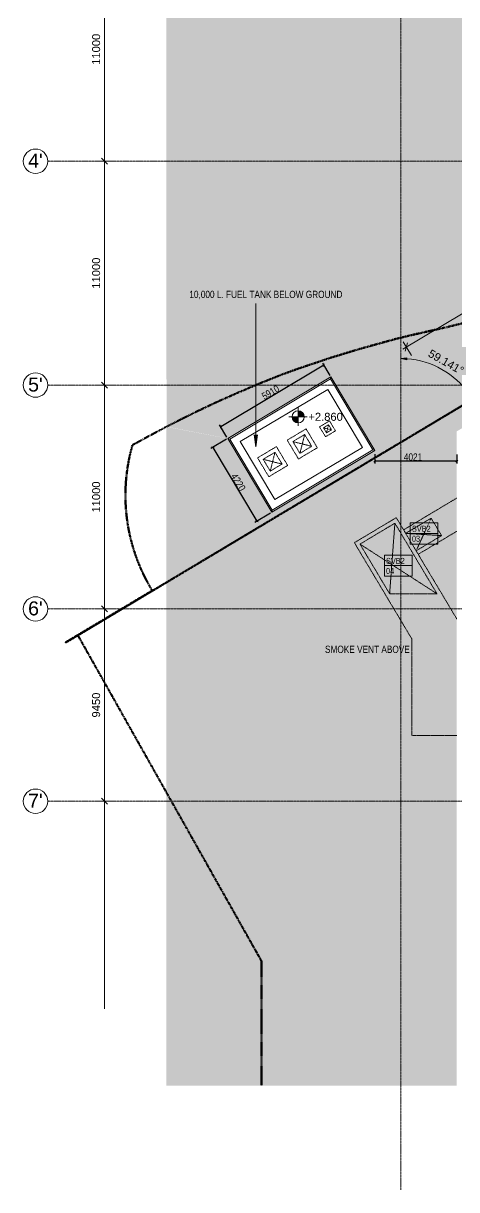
# Model space of a CAD drawing. Header units: millimetres. Extents: x -1578195 to 622687, y -255792 to 391308.
# Drawn here: x -9220 to 12089, y 304553 to 361868 of the extents above; entities that cross this region are included whole.
import ezdxf

# ---------------------------------------------------------------- set-up
doc = ezdxf.new("R2010")
doc.units = ezdxf.units.MM
for name, pattern in [('Dash2', [3, 1.5, -1.5]), ('Double dash', [24.5, 10, -3, 2, -3, 2, -4.5]), ('Double dash_2_', [42.8625, 15.875, -4.7625, 6.35, -4.7625, 6.35, -4.7625]), ('Grid Line', [21, 12, -3, 3, -3])]:
    doc.linetypes.add(name, pattern=pattern)
for name, color, linetype, lineweight in [('0-1', 7, 'Continuous', 5), ('0-3', 7, 'Double dash_2_', 50), ('A-ANNO-DIMS', 7, 'Continuous', 9), ('A-ANNO-NOTE', 7, 'Continuous', 5), ('A-DETL', 102, 'Continuous', 5), ('A-DETL-HDLN-1', 7, 'Dash2', 5), ('C-PROP-LINE', 7, 'Double dash', 70), ('C-PROP-LINE-1', 7, 'Double dash_2_', 50), ('G-ANNO-DIMS', 111, 'Continuous', 5), ('G-ANNO-TEXT', 7, 'Continuous', 5), ('OAP280_B', 4, 'Continuous', 25), ('S-GRID-1', 7, 'Grid Line', 5), ('S-GRID-IDEN', 7, 'Continuous', 5)]:
    doc.layers.add(name, color=color, linetype=linetype, lineweight=lineweight)
doc.layers.add('A-DETL-GENF-5', color=7, linetype='Continuous', lineweight=9, true_color=0x525252)
doc.styles.add('Arial', font='arial.ttf', dxfattribs={"height": 393.413174})
doc.styles.add('Arial Narrow', font='ARIALN.TTF', dxfattribs={"height": 353.981763})
doc.styles.add('Arial_1', font='arial.ttf', dxfattribs={"height": 1.475299})
doc.styles.add('Arial_10', font='arial.ttf', dxfattribs={"width": 0.8, "height": 8})
doc.styles.add('Arial_4', font='arial.ttf', dxfattribs={"height": 688.473054})
doc.styles.add('Arial_9', font='arial.ttf', dxfattribs={"height": 1.18024})
doc.dimstyles.new('STR_mm_D2_5_Tick_14', dxfattribs={"dimscale": 304.8, "dimtxt": 125, "dimasz": 0.328084, "dimexe": 0.393701, "dimexo": 0.246063, "dimgap": 0.049213, "dimtad": 1, "dimdec": 0, "dimzin": 0, "dimdsep": 46, "dimtxsty": 'Arial_9', "dimblk1": 'OBLIQUE', "dimblk2": 'OBLIQUE', "dimsah": 1, "dimcen": 0.09, "dimadec": 1, "dimazin": 0, "dimtfac": 1, "dimtdec": 4, "dimtix": 1, "dimtmove": 1, "dimatfit": 3, "dimfxl": 1, "dimtvp": 1, "dimtolj": 1, "dimtzin": 0, "dimarcsym": 2})

# ---------------------------------------------------------------- blocks, each defined once
blk = doc.blocks.new('Family - ___-1112717-B2_F PLAN _2 OF 2_')
at = {"layer": 'C-PROP-LINE'}
for p, q in [((11379, 166872), (9105, 166298)), ((9058, 166288), (7630, 165970)), ((6572, 165716), (4798, 165224)), ((7630, 165970), (6572, 165716)), ((4798, 165224), (3396, 164796)), ((3396, 164796), (1808, 164263)), ((1020, 163978), (-147, 163512)), ((1808, 164263), (1020, 163978)), ((-243, 163471), (-1304, 163019)), ((-147, 163512), (-243, 163471)), ((-1304, 163019), (-2077, 162673)), ((-3047, 162219), (-3958, 161772)), ((-2639, 162413), (-3047, 162219)), ((-2077, 162673), (-2639, 162413)), ((-3958, 161772), (-4657, 161415)), ((-5260, 161097), (-6340, 160509)), ((-5032, 161218), (-5260, 161097)), ((-4657, 161415), (-5032, 161218)), ((-5367, 153361), (-9055, 151159)), ((-9055, 151159), (-9629, 150815))]:
    blk.add_line(p, q, dxfattribs=at)
blk.add_arc((2263, 158040), 8950, 163.98935, 211.51865, dxfattribs=at)
blk = doc.blocks.new('Dims-B2-FPLAN_2OF2__dwg__Oblique-5772969-B2_F PLAN _2 OF 2_')
at = {"layer": 'A-ANNO-DIMS'}
blk.add_line((-0.5, -0.5), (0.5, 0.5), dxfattribs=at)
blk = doc.blocks.new('Grid - 3mm-2917264-B2_F PLAN _2 OF 2_')
at = {"layer": 'S-GRID-IDEN'}
blk.add_circle((0, 0), 3, dxfattribs=at)
blk = doc.blocks.new('ARC_ANN_SV - SVB2-674244-B2_F PLAN _2 OF 2_')
at = {"layer": 'A-ANNO-NOTE'}
for p, q in [((-3.5, -2.6), (-3.5, 2.6)), ((-3.5, 2.6), (3.3, 2.6)), ((-3.5, 0), (3.3, 0)), ((3.3, 2.6), (3.3, -2.6)), ((3.3, -2.6), (-3.5, -2.6))]:
    blk.add_line(p, q, dxfattribs=at)
blk = doc.blocks.new('Family - ___-3197506-B2_F PLAN _2 OF 2_')
at = {"layer": 'C-PROP-LINE-1'}
for p, q in [((56581, 190357), (-244, 156403)), ((-244, 156403), (-9024, 151156)), ((-9024, 151156), (-9630, 150794))]:
    blk.add_line(p, q, dxfattribs=at)
blk = doc.blocks.new('Family - ___-2785461-B2_F PLAN _2 OF 2_')
at = {"layer": 'C-PROP-LINE'}
for p, q in [((56581, 190357), (-244, 156403)), ((-244, 156403), (-9024, 151156)), ((-9024, 151156), (-244, 135589)), ((-244, 135589), (0, 135156)), ((0, 135156), (0, 129032))]:
    blk.add_line(p, q, dxfattribs=at)
blk = doc.blocks.new('Family - ___-36030423-B2_F PLAN _2 OF 2_')
at = {"layer": 'C-PROP-LINE'}
for p, q in [((56581, 190357), (-244, 156403)), ((-244, 156403), (-9024, 151156)), ((-9024, 151156), (-244, 135589)), ((-244, 135589), (0, 135156)), ((0, 135156), (0, 129032))]:
    blk.add_line(p, q, dxfattribs=at)
blk = doc.blocks.new('_Oblique')
at = {"color": 0, "linetype": 'ByBlock', "lineweight": -2}
blk.add_line((-0.5, -0.5), (0.5, 0.5), dxfattribs=at)
blk = doc.blocks.new('*D384')
at = {"layer": 'A-ANNO-DIMS', "color": 0, "lineweight": -2, "transparency": 16777216}
for p, q in [((5562, 345070), (488, 342039)), ((5865, 344562), (5500, 345173)), ((792, 341531), (427, 342142))]:
    blk.add_line(p, q, dxfattribs=at)
at = {"layer": 'Defpoints', "color": 0, "transparency": 16777216}
for p in [(5904, 344498), (488, 342039), (830, 341466)]:
    blk.add_point(p, dxfattribs=at)
at = {"layer": 'A-ANNO-DIMS', "color": 0, "lineweight": -2, "transparency": 16777216, "xscale": 99.99999999999999, "yscale": 99.99999999999999, "zscale": 99.99999999999999}
for p, rotation in [((5562, 345070), 30.85897464385474), ((488, 342039), 210.8589746438548)]:
    blk.add_blockref('_Oblique', p, dxfattribs=dict(at, rotation=rotation))
at = {"layer": 'A-ANNO-DIMS', "color": 0, "transparency": 16777216, "insert": (2937, 343730), "char_height": 354, "attachment_point": 5, "rotation": 30.85897, "style": 'Arial Narrow'}
blk.add_mtext('\\A1;5910', dxfattribs=at)
blk = doc.blocks.new('*D385')
at = {"layer": 'A-ANNO-DIMS', "color": 0, "lineweight": -2, "transparency": 16777216}
for p, q in [((766, 341428), (-5, 340967)), ((98, 341029), (2263, 337406)), ((2930, 337805), (2160, 337345))]:
    blk.add_line(p, q, dxfattribs=at)
at = {"layer": 'Defpoints', "color": 0, "transparency": 16777216}
for p in [(830, 341466), (2995, 337844), (2263, 337406)]:
    blk.add_point(p, dxfattribs=at)
at = {"layer": 'A-ANNO-DIMS', "color": 0, "lineweight": -2, "transparency": 16777216, "xscale": 99.99999999999999, "yscale": 99.99999999999999, "zscale": 99.99999999999999}
for p, rotation in [((98, 341029), 120.8589746446763), ((2263, 337406), 300.8589746446763)]:
    blk.add_blockref('_Oblique', p, dxfattribs=dict(at, rotation=rotation))
at = {"layer": 'A-ANNO-DIMS', "color": 0, "transparency": 16777216, "insert": (1348, 339318), "char_height": 354, "attachment_point": 5, "rotation": 300.85897, "style": 'Arial Narrow'}
blk.add_mtext('\\A1;4220', dxfattribs=at)
blk = doc.blocks.new('*D386')
at = {"layer": 'A-ANNO-DIMS', "color": 0, "lineweight": -2, "transparency": 16777216}
for p, q in [((8068, 340693), (8068, 340237)), ((12089, 340684), (12089, 340237)), ((12089, 340357), (8068, 340357))]:
    blk.add_line(p, q, dxfattribs=at)
at = {"layer": 'Defpoints', "color": 0, "transparency": 16777216}
for p in [(8068, 340768), (12089, 340759), (8068, 340357)]:
    blk.add_point(p, dxfattribs=at)
at = {"layer": 'A-ANNO-DIMS', "color": 0, "lineweight": -2, "transparency": 16777216, "xscale": 99.99999999999999, "yscale": 99.99999999999999, "zscale": 99.99999999999999, "rotation": 180}
blk.add_blockref('_Oblique', (8068, 340357), dxfattribs=at)
at = {"layer": 'A-ANNO-DIMS', "color": 0, "lineweight": -2, "transparency": 16777216, "xscale": 99.99999999999999, "yscale": 99.99999999999999, "zscale": 99.99999999999999}
blk.add_blockref('_Oblique', (12089, 340357), dxfattribs=at)
at = {"layer": 'A-ANNO-DIMS', "color": 0, "transparency": 16777216, "insert": (9942, 340553), "char_height": 354, "attachment_point": 5, "style": 'Arial Narrow'}
blk.add_mtext('\\A1;4021', dxfattribs=at)
blk = doc.blocks.new('Spot Elevations - Spot Elevation - Exterior Filled-23614-B1_F PLAN _1 OF 2_')
at = {"layer": 'G-ANNO-DIMS'}
h = blk.add_hatch(color=256, dxfattribs=at)
edge = h.paths.add_edge_path(flags=0)
edge.add_arc((-2.24, 2.25), 1.5, 0, 90, ccw=False)
edge.add_line((-0.74, 2.25), (-2.24, 2.25))
edge.add_line((-2.24, 2.25), (-2.24, 3.75))
h = blk.add_hatch(color=256, dxfattribs=at)
edge = h.paths.add_edge_path(flags=0)
edge.add_arc((-2.24, 2.25), 1.5, 180, 270, ccw=False)
edge.add_line((-3.74, 2.25), (-2.24, 2.25))
edge.add_line((-2.24, 2.25), (-2.24, 0.75))
for p, q in [((-2.24, 0), (-2.24, 4.5)), ((-2.24, 3.75), (-2.24, 2.25)), ((-4.49, 2.25), (0.01, 2.25)), ((-2.24, 2.25), (-3.74, 2.25)), ((-2.24, 0.75), (-2.24, 2.25)), ((-2.24, 2.25), (-0.74, 2.25))]:
    blk.add_line(p, q, dxfattribs=at)
blk.add_circle((-2.24, 2.25), 1.5, dxfattribs=at)
for start, end in [(360, 90), (180, 270)]:
    blk.add_arc((-2.24, 2.25), 1.5, start, end, dxfattribs=at)
blk = doc.blocks.new('IP_STR_WALL_OIL_TANK - IP_STR_WALL_OIL_TANK-8360553-OIL TANK LAYOUT PLAN AT BOTTOM LEVEL')
at = {"layer": 'A-DETL'}
for p, q in [((3415, 163854), (-1659, 160823)), ((3388, 163749), (-1553, 160796)), ((3415, 163854), (3388, 163749)), ((5474, 160258), (3388, 163749)), ((5579, 160232), (3415, 163854)), ((-1042, 160667), (3259, 163237)), ((3259, 163237), (4962, 160387)), ((-1553, 160796), (-1659, 160823)), ((-1659, 160823), (506, 157200)), ((-1553, 160796), (532, 157306)), ((661, 157817), (-1042, 160667)), ((506, 157200), (5579, 160232)), ((532, 157306), (5474, 160258)), ((4962, 160387), (661, 157817)), ((5474, 160258), (5579, 160232)), ((532, 157306), (506, 157200))]:
    blk.add_line(p, q, dxfattribs=at)

msp = doc.modelspace()

# ---------------------------------------------------------------- hatches: boundary and pattern name
at = {"layer": 'A-ANNO-DIMS'}
msp.add_hatch(color=256, dxfattribs=at).paths.add_polyline_path([(9637.3, 345337.2), (9640.9, 345437.1), (9339.3, 345398.1)], flags=0)
at = {"layer": 'A-DETL-GENF-5'}
h = msp.add_hatch(dxfattribs=at)
h.set_pattern_fill('FP_5', color=256, style=0, pattern_type=2)
h.set_pattern_definition([(45, (2488, 180635.3), (1e-13, 1796.051), [1270, -1270]), (45, (2151.3, 180972.1), (1e-13, 1796.051), [1270, -1270]), (45, (1814.5, 181308.8), (1e-13, 1796.051), [1270, -1270]), (135, (1814.5, 181533.4), (-1796.051, 1e-13), [1270, -1270]), (135, (2151.3, 181870.1), (-1796.051, 1e-13), [1270, -1270]), (135, (2488, 182206.9), (-1796.051, 1e-13), [1270, -1270])])
h.paths.add_polyline_path([(12088.4, 309667.8), (12089.3, 341813.5), (81131.6, 383066.1), (126075.7, 383065.9), (126074.2, 320325), (118039, 309667.8), (119138.1, 309667.8), (125707.5, 318385.7), (126843.1, 318385.7), (126950.4, 331792.2), (126957, 385318.8), (-2190.2, 385318.8), (-2179.1, 342050), (830.3, 341466.5), (5903.6, 344497.9), (8068.2, 340875.3), (2994.9, 337843.9), (833.9, 341460.5), (-2179.8, 342038.9), (-2190.2, 309667.8), (10173, 309667.8)])
at = {"layer": 'G-ANNO-TEXT'}
msp.add_hatch(color=256, dxfattribs=at).paths.add_polyline_path([(2207.6, 341048.9), (2286.6, 341648.9), (2128.6, 341648.9)], flags=0)

# ---------------------------------------------------------------- linework, layer by layer
at = {"layer": 'A-ANNO-DIMS'}
for p, q in [((9440.8, 345856), (78824.1, 387314.4)), ((-5225.2, 313441.5), (-5225.2, 377291.5)), ((9859.2, 345545.7), (9458.6, 346216.1)), ((9640.9, 345437.1), (9339.3, 345398.1)), ((9339.3, 345398.1), (9637.3, 345337.2)), ((9637.3, 345337.2), (9640.9, 345437.1))]:
    msp.add_line(p, q, dxfattribs=at)
at = {"layer": 'A-ANNO-DIMS', "flags": 128}
for points in [[(-4744.3, 355091.3), (-5525.2, 355091.3)], [(-5525.2, 344091.3), (-4744.3, 344091.3)], [(-4744.3, 333091.3), (-5525.2, 333091.3)], [(-5525.2, 323641.5), (-4744.3, 323641.5)]]:
    msp.add_lwpolyline(points, dxfattribs=at)
at = {"layer": 'A-ANNO-DIMS'}
msp.add_arc((9339.3, 341298.1), 4100, 35.052443, 85.80644, dxfattribs=at)
at = {"layer": 'A-DETL-HDLN-1'}
for p, q in [((4380.3, 340736.5), (4613.5, 341662.2)), ((5538.1, 341990.4), (5935.8, 341890.2)), ((5686.8, 341741.4), (5787, 342139.1)), ((4034.1, 341316), (4959.7, 341082.7)), ((2921, 339864.5), (3154.2, 340790.2)), ((2574.7, 340444), (3500.4, 340210.8)), ((12088.4, 338536), (9477.9, 336976.2)), ((9118.9, 337577.1), (7058.7, 336346)), ((7332.9, 336276.9), (9049.8, 337302.8)), ((8791.1, 333836.5), (9049.8, 337302.8)), ((9049.8, 337302.8), (11121, 333836.5)), ((12088.4, 332607.3), (9118.9, 337577.1)), ((9580.5, 336804.5), (10832.2, 337552.4)), ((10093.5, 335946.1), (10832.2, 337552.4)), ((10832.2, 337552.4), (11345.1, 336694)), ((11345.1, 336694), (9580.5, 336804.5)), ((11345.1, 336694), (10093.5, 335946.1)), ((10196, 335774.4), (12088.4, 336905.1)), ((7058.7, 336346), (9888.4, 331610.2)), ((8791.1, 333836.5), (7332.9, 336276.9)), ((11121, 333836.5), (7332.9, 336276.9)), ((11121, 333836.5), (8791.1, 333836.5)), ((9888.4, 331610.2), (9888.4, 326866.5)), ((9888.4, 326866.5), (12088.4, 326866.5))]:
    msp.add_line(p, q, dxfattribs=at)
for points in [[(5346.1, 342038.7), (5835.4, 342331.1), (6127.7, 341841.8), (5638.4, 341549.4)], [(3756.4, 341385.9), (4683.5, 341939.9), (5237.4, 341012.8), (4310.3, 340458.8)], [(4034.1, 341316), (4613.5, 341662.2), (4959.7, 341082.7), (4380.3, 340736.5)], [(5538.1, 341990.4), (5787, 342139.1), (5935.8, 341890.2), (5686.8, 341741.4)], [(2297, 340513.9), (3224.1, 341067.9), (3778.1, 340140.8), (2851, 339586.8)], [(2574.7, 340444), (3154.2, 340790.2), (3500.4, 340210.8), (2921, 339864.5)]]:
    msp.add_lwpolyline(points, close=True, dxfattribs=at)
at = {"layer": 'G-ANNO-TEXT'}
for p, q in [((2207.6, 341048.9), (2207.6, 348092.9)), ((2128.6, 341648.9), (2207.6, 341048.9)), ((2207.6, 341048.9), (2286.6, 341648.9))]:
    msp.add_line(p, q, dxfattribs=at)
at = {"layer": 'S-GRID-1'}
for p, q in [((9339.5, 391231.6), (9339.1, 304552.6)), ((-8020.1, 355099.9), (130665.5, 355099.1)), ((-8020.1, 344091.6), (130665.5, 344090.8)), ((-8020.1, 333091.6), (130665.4, 333090.8)), ((-8020.2, 323641.6), (130665.4, 323640.8))]:
    msp.add_line(p, q, dxfattribs=at)

# ---------------------------------------------------------------- block references
for p, xscale, yscale, zscale, rotation in [((-5225.2, 355091.3), 300, 300, 300, 90), ((-5225.2, 355091.3), 300, 300, 300, 270), ((9612.5, 345958.6), 299.9999999999999, 299.9999999999999, 299.9999999999999, 210.8594837553129), ((-5225.2, 344091.3), 300, 300, 300, 90), ((-5225.2, 344091.3), 300, 300, 300, 270), ((-5225.2, 333091.3), 300, 300, 300, 270), ((-5225.2, 333091.3), 300, 300, 300, 90), ((-5225.2, 323641.5), 300, 300, 300, 90), ((-5225.2, 323641.5), 300, 300, 300, 270)]:
    msp.add_blockref('Dims-B2-FPLAN_2OF2__dwg__Oblique-5772969-B2_F PLAN _2 OF 2_', p, dxfattribs=dict(xscale=xscale, yscale=yscale, zscale=zscale, rotation=rotation))
at = {"layer": '0-1', "rotation": 359.9997000009001}
for name in ['Family - ___-2785461-B2_F PLAN _2 OF 2_', 'Family - ___-36030423-B2_F PLAN _2 OF 2_']:
    msp.add_blockref(name, (2488, 180635.3), dxfattribs=at)
at = {"layer": '0-3', "rotation": 359.9997000009001}
msp.add_blockref('Family - ___-3197506-B2_F PLAN _2 OF 2_', (2488, 180635.3), dxfattribs=at)
at = {"layer": 'A-ANNO-NOTE', "xscale": 200, "yscale": 200, "zscale": 200}
for p in [(10506, 336796.2), (9232.2, 335217.2)]:
    msp.add_blockref('ARC_ANN_SV - SVB2-674244-B2_F PLAN _2 OF 2_', p, dxfattribs=at)
at = {"layer": 'C-PROP-LINE'}
msp.add_blockref('Family - ___-1112717-B2_F PLAN _2 OF 2_', (2488, 180635.3), dxfattribs=at)
at = {"layer": 'G-ANNO-DIMS', "xscale": 199.9999999999998, "yscale": 199.9999999999998, "zscale": 199.9999999999998}
msp.add_blockref('Spot Elevations - Spot Elevation - Exterior Filled-23614-B1_F PLAN _1 OF 2_', (4740, 342083.3), dxfattribs=at)
at = {"layer": 'OAP280_B'}
msp.add_blockref('IP_STR_WALL_OIL_TANK - IP_STR_WALL_OIL_TANK-8360553-OIL TANK LAYOUT PLAN AT BOTTOM LEVEL', (2489, 180643.6), dxfattribs=at)
at = {"layer": 'S-GRID-IDEN', "xscale": 199.9999999999998, "yscale": 199.9999999999998, "zscale": 199.9999999999998, "rotation": 269.9996999999992}
for p in [(-8620, 355091.6), (-8620.1, 344091.6), (-8620.1, 333091.6), (-8620.2, 323641.6)]:
    msp.add_blockref('Grid - 3mm-2917264-B2_F PLAN _2 OF 2_', p, dxfattribs=at)

# ---------------------------------------------------------------- texts
at = {"layer": 'A-ANNO-DIMS', "char_height": 393.41, "attachment_point": 2, "line_spacing_factor": 0.938532, "style": 'Arial_1'}
for s, insert, width, rotation in [('11000', (-5838, 360591.4), 1824, 90), ('11000', (-5838, 349591.3), 1824, 90), ('59.141°', (11665, 345397), 2265.6, 330.429442), ('11000', (-5838, 338591.3), 1824, 90), ('9450', (-5838, 328366.4), 1459.2, 90)]:
    msp.add_mtext(s, dxfattribs=dict(at, insert=insert, width=width, rotation=rotation))
at = {"layer": 'A-ANNO-NOTE', "char_height": 295.06, "attachment_point": 1, "line_spacing_factor": 0.938532, "style": 'Arial_10'}
for s, insert, width in [('SVB2', (9888.1, 337177.8), 1256.4), ('03', (9888.1, 336686.2), 547.2), ('SVB2', (8614.3, 335598.8), 1256.4), ('04', (8614.3, 335107.1), 547.2)]:
    msp.add_mtext(s, dxfattribs=dict(at, insert=insert, width=width))
at = {"layer": 'G-ANNO-DIMS', "insert": (4795.3, 342728.5), "char_height": 393.41, "width": 2020.8, "attachment_point": 1, "line_spacing_factor": 0.938532, "style": 'Arial'}
msp.add_mtext('+2.860', dxfattribs=at)
at = {"layer": 'G-ANNO-TEXT', "char_height": 353.982, "attachment_point": 1, "line_spacing_factor": 0.968573, "style": 'Arial Narrow'}
for s, insert, width in [('10,000 L. FUEL TANK BELOW GROUND', (-1056.4, 348724.7), 7506.44), ('SMOKE VENT ABOVE', (5614.4, 331283.5), 4989.404)]:
    msp.add_mtext(s, dxfattribs=dict(at, insert=insert, width=width))
at = {"layer": 'S-GRID-IDEN', "char_height": 688.47, "width": 856.758, "attachment_point": 2, "line_spacing_factor": 0.938532, "style": 'Arial_4'}
for s, insert in [("4'", (-8625.2, 355462.6)), ("5'", (-8625.2, 344462.6)), ("6'", (-8625.3, 333462.6)), ("7'", (-8625.3, 324012.6))]:
    msp.add_mtext(s, dxfattribs=dict(at, insert=insert))

# ---------------------------------------------------------------- dimensions: what is measured, and where the dimension line sits
at = {"layer": 'A-ANNO-DIMS'}
dim = msp.add_linear_dim(base=(488.4, 342038.8), p1=(5903.6, 344497.9), p2=(830.3, 341466.5), angle=30.858975, dimstyle='STR_mm_D2_5_Tick_14', override={"dimpost": '<>', "dimtxsty": 'Arial Narrow', "dimfxl": 5510}, dxfattribs=at)
dim.commit()
dim.dimension.update_dxf_attribs({"geometry": '*D384', "text_midpoint": (3037, 343561.6), "dimtype": 160})
dim = msp.add_linear_dim(base=(2262.5, 337406.3), p1=(830.3, 341466.5), p2=(2994.9, 337843.9), angle=120.858975, dimstyle='STR_mm_D2_5_Tick_14', override={"dimpost": '<>', "dimtxsty": 'Arial Narrow', "dimfxl": 5510}, dxfattribs=at)
dim.commit()
dim.dimension.update_dxf_attribs({"geometry": '*D385', "text_midpoint": (1348.3, 339318)})
dim = msp.add_linear_dim(base=(8068.2, 340356.8), p1=(12089.3, 340759.4), p2=(8068.2, 340767.7), dimstyle='STR_mm_D2_5_Tick_14', override={"dimpost": '<>', "dimtxsty": 'Arial Narrow', "dimfxl": 5510}, dxfattribs=at)
dim.commit()
dim.dimension.update_dxf_attribs({"geometry": '*D386', "text_midpoint": (9941.6, 340356.8), "dimtype": 160})

doc.saveas('drawing.dxf')
